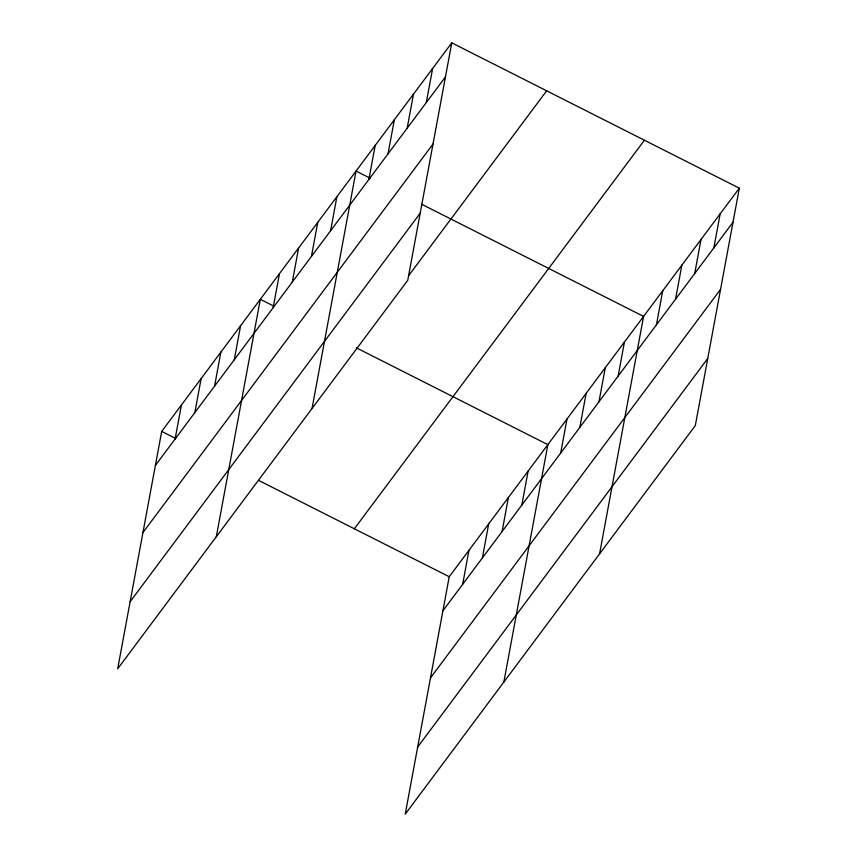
<?xml version="1.0" encoding="UTF-8"?>
<svg xmlns="http://www.w3.org/2000/svg" width="857" height="857" viewBox="0 0 857 857"><rect width="100%" height="100%" fill="white"/><g stroke="black" fill="none" stroke-linecap="round" stroke-linejoin="round"><path stroke-width="1.29" d="M451.768 42.85L161.694 431.403L117.688 668.814L407.771 280.26L451.768 42.85L739.312 188.186L695.306 425.597L405.232 814.15L449.229 576.74L739.312 188.186M175.107 439.03L181.416 404.986M194.828 412.613L201.149 378.558M214.561 386.186L220.87 352.141M234.282 359.769L240.592 325.714M216.318 536.707L260.314 299.297L274.379 306.399M273.158 307.706L279.468 273.651M292.301 282.06L298.611 248.005M311.445 256.414L317.754 222.359M330.588 230.769L336.897 196.714M312.044 408.478L356.041 171.068L370.106 178.181M368.874 179.477L375.184 145.433M388.028 153.832L394.338 119.787M407.171 128.186L413.481 94.141M426.315 102.54L432.624 68.496M462.651 584.367L468.961 550.312M482.373 557.95L488.683 523.895M502.095 531.522L508.405 497.478M521.827 505.105L528.137 471.05M503.852 682.043L547.859 444.633L356.373 347.846M560.692 453.032L567.002 418.987M579.835 427.397L586.145 393.342M598.979 401.751L605.288 367.696M618.133 376.105L624.442 342.05M599.579 553.815L643.586 316.404L421.644 204.234M656.419 324.814L662.729 290.769M675.562 299.168L681.872 265.124M694.706 273.522L701.015 239.478M713.849 247.877L720.159 213.832M155.385 465.447L445.458 76.905M142.948 532.561L433.021 144.008M130.125 601.7L420.209 213.157M408.65 275.665L546.659 90.81M354.348 528.78L644.421 140.227M442.919 610.784L733.003 222.242M430.482 677.898L720.555 289.345M417.67 747.036L707.743 358.494M161.694 431.403L175.749 438.505M258.91 480.541L449.229 576.74"/></g></svg>
